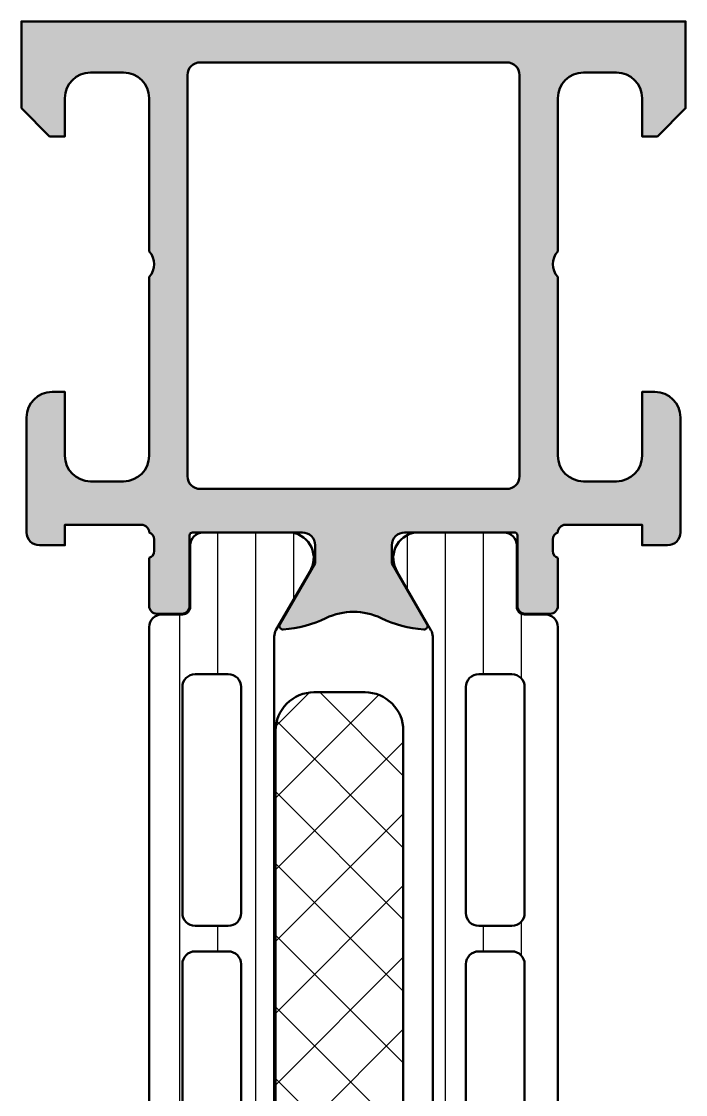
# Model space of a CAD drawing. Extents: x 0 to 76, y 1 to 85.
# Drawn here: x 25 to 51, y 43 to 85 of the extents above; entities that cross this region are included whole.
import ezdxf

# ---------------------------------------------------------------- set-up
doc = ezdxf.new("R2010")
doc.units = 0
for name, color, linetype, lineweight in [('0S-Alu contour', 7, 'Continuous', 50), ('0S-Alu hatch', 252, 'Continuous', 25), ('0S-Plastic contour', 254, 'Continuous', 50), ('0S-Plastic hatch', 253, 'Continuous', 25), ('0S-PT contour', 91, 'Continuous', 50), ('0S-PT hatch', 103, 'Continuous', 25)]:
    doc.layers.add(name, color=color, linetype=linetype, lineweight=lineweight)
pattern_1 = [(90, (0, 0), (-1.4859, 0), [])]

# ---------------------------------------------------------------- blocks, each defined once
blk = doc.blocks.new('345280__BCC55128_E0CE_46F9_8720_595141151D6E_')
at = {"layer": '0S-Alu hatch'}
h = blk.add_hatch(color=256, dxfattribs=at)
edge = h.paths.add_edge_path()
edge.add_line((25.00003559768998, 81.59996795654308), (26.10001118362748, 80.4999923706056))
edge.add_line((26.10001118362748, 80.4999923706056), (26.69998676956497, 80.4999923706056))
edge.add_line((26.69998676956497, 80.4999923706056), (26.69998676956498, 82.00045013427744))
edge.add_ellipse((27.70007316884053, 82.00035610491909), major_axis=(-1.000086403695934, 0), ratio=1, start_angle=270.00494988616003, end_angle=359.99461298015063, ccw=False)
edge.add_line((27.69998676956497, 83.00044250488293), (29.00003559768997, 83.00044250488293))
edge.add_ellipse((28.99998078900175, 82.00038769658374), major_axis=(-1.000054809801082, 0), ratio=1, start_angle=180.002703004082, end_angle=269.99685986559297, ccw=False)
edge.add_line((30.00003559768997, 82.00043487549036), (30.00003559768997, 76.00000000000011))
edge.add_ellipse((29.47519625737162, 75.50000000000011), major_axis=(-0.7248836686985065, 0), ratio=1, start_angle=136.3884232636864, end_angle=223.6115767363136, ccw=False)
edge.add_line((30.00003559768997, 75.00000000000011), (30.00003559768998, 68.00000000000011))
edge.add_ellipse((28.99997679996102, 68.00005879772907), major_axis=(-1.000058799457442, 0), ratio=1, start_angle=90.0033686636408, end_angle=179.996631336242, ccw=False)
edge.add_line((29.00003559768998, 67.00000000000011), (27.69998676956497, 67.00000000000011))
edge.add_ellipse((27.7000742401339, 68.00008747056904), major_axis=(-1.000087474394144, 0), ratio=1, start_angle=0.005011256110094564, end_angle=89.99498874391873, ccw=False)
edge.add_line((26.69998676956498, 67.99999999999962), (26.69998676956498, 70.50000000000011))
edge.add_line((26.69998676956498, 70.50000000000011), (26.19998676956497, 70.50000000000011))
edge.add_arc((26.20007424013392, 69.49991252943117), 1.000087474394161, 90.00501125608201, 179.9949887438899)
edge.add_line((25.19998676956497, 69.50000000000061), (25.20004780472123, 65.00000000000011))
edge.add_arc((25.70001706410057, 64.99997688836314), 0.4999692599135316, 179.9973514386468, 270.0035228322321)
edge.add_line((25.70004780472122, 64.50000762939464), (26.70004780472123, 64.50000000000011))
edge.add_line((26.70004780472123, 64.50000000000011), (26.70004780472122, 65.2999954223634))
edge.add_line((26.70004780472122, 65.2999954223634), (29.69964286233111, 65.2999954223634))
edge.add_ellipse((29.69983099297991, 64.99980727042917), major_axis=(-0.3001882108858117, 0), ratio=1, start_angle=180.0000112296391, end_angle=270.03590778214436, ccw=False)
edge.add_ellipse((29.92118248031222, 64.73228653202855), major_axis=(-0.2788953315032238, 0), ratio=1, start_angle=178.8354297456074, end_angle=253.5800809117857, ccw=False)
edge.add_line((30.20002020386576, 64.72661821148601), (30.20002020386576, 64.27302421148602))
edge.add_ellipse((29.92115210822259, 64.26736355200896), major_axis=(-0.278925541737147, 0), ratio=1, start_angle=106.4245945553557, end_angle=181.1628700728862, ccw=False)
edge.add_line((30.00001920386576, 63.99982021148602), (30.00001920386576, 62.1198092114775))
edge.add_arc((30.30001920386575, 62.11980921147751), 0.2999999999999971, 180, 270.0000000000007)
edge.add_line((30.30001920386576, 61.81980921147751), (31.27999352290855, 61.81980921147751))
edge.add_arc((31.27999352290855, 62.11980921147752), 0.3000000000000007, 269.9999999999993, 360)
edge.add_line((31.57999352290855, 62.11980921147752), (31.57999352290854, 64.87998474121105))
edge.add_ellipse((31.69999352290855, 64.87998474121105), major_axis=(-0.1200000000000045, 0), ratio=1, start_angle=270.0000000000017, end_angle=360, ccw=False)
edge.add_line((31.69999352290854, 64.99998474121105), (35.99997456253372, 64.99998474121105))
edge.add_ellipse((35.99998744478738, 64.49999762360306), major_axis=(-0.4999871177739431, 0), ratio=1, start_angle=179.9993980350858, end_angle=270.00147623556484, ccw=False)
edge.add_line((36.49997456253372, 64.49999237060355), (36.49997456253372, 63.79998779296887))
edge.add_line((36.49997456253372, 63.79998779296887), (35.1213624600664, 61.41215374551826))
edge.add_arc((35.24174009002741, 61.34265391670573), 0.139000000000003, 150.0000814796193, 274.1947585652813)
edge.add_arc((34.91135157230002, 65.84733126901129), 4.655777016969156, 274.1947585652781, 295.5709617362495)
edge.add_ellipse((37.99998982132279, 59.39245261149514), major_axis=(-2.499999999999994, 0), ratio=1, start_angle=244.42903826375078, end_angle=295.57096173624944, ccw=False)
edge.add_arc((41.08862807034554, 65.8473312690113), 4.65577701696918, 244.4290382637505, 265.805241434722)
edge.add_arc((40.75823955261816, 61.34265391670573), 0.1390000000000036, 265.8052414347249, 389.9999185203833)
edge.add_line((40.87861718257916, 61.41215374551826), (39.50000508011185, 63.79998779296887))
edge.add_line((39.50000508011185, 63.79998779296887), (39.50000508011185, 64.49999237060558))
edge.add_ellipse((39.99998201679549, 64.50000780482111), major_axis=(-0.4999769369218706, 0), ratio=1, start_angle=-90.0026429832875, end_angle=0.0017687124012013555, ccw=False)
edge.add_line((40.00000508011183, 64.99998474121104), (44.2999249784918, 64.99999219708171))
edge.add_ellipse((44.29992518656647, 64.87999219708189), major_axis=(-0.1200000000000002, 0), ratio=1, start_angle=180, end_angle=270.00009934833867, ccw=False)
edge.add_line((44.41992518656648, 64.87999219708189), (44.41992518656648, 62.11980940966809))
edge.add_arc((44.71992518656649, 62.11980940966809), 0.3000000000000114, 180, 270)
edge.add_line((44.71992518656649, 61.81980940966808), (45.69989950560926, 61.81980940966808))
edge.add_arc((45.69989950560926, 62.11980940966809), 0.3000000000000025, 270, 360)
edge.add_line((45.99989950560927, 62.11980940966809), (45.99989950560927, 63.99982040967659))
edge.add_ellipse((46.07876660125243, 64.26736375019952), major_axis=(-0.2789255417371355, 0), ratio=1, start_angle=-1.1628700728896888, end_angle=73.5754054446457, ccw=False)
edge.add_line((45.79989850560926, 64.2730244096766), (45.79989850560926, 64.72661840967659))
edge.add_ellipse((46.07873595215231, 64.73228681767496), major_axis=(-0.2788950563274307, 0), ratio=1, start_angle=-73.58012358050632, end_angle=1.16458937409692, ccw=False)
edge.add_ellipse((46.30008751830459, 64.99980740966807), major_axis=(-0.3001880126953296, 0), ratio=1, start_angle=270.00000000000136, end_angle=360, ccw=False)
edge.add_line((46.30008751830458, 65.2999954223634), (49.29996235550247, 65.2999954223634))
edge.add_line((49.29996235550247, 65.2999954223634), (49.29996235550247, 64.50000000000011))
edge.add_line((49.29996235550247, 64.50000000000011), (50.29996235550247, 64.50000762939464))
edge.add_arc((50.29999309612313, 64.99997688836312), 0.499969259913525, 269.9964771677667, 360.0026485613531)
edge.add_line((50.79996235550247, 65.00000000000014), (50.80002339065872, 69.50000000000011))
edge.add_arc((49.79993592008978, 69.49991252943117), 1.000087474394158, 0.0050112561101264, 89.99498874391819)
edge.add_line((49.80002339065872, 70.50000000000011), (49.30002339065872, 70.50000000000011))
edge.add_line((49.30002339065872, 70.50000000000011), (49.30002339065872, 68.00000000000011))
edge.add_ellipse((48.29993592008977, 68.00008747056906), major_axis=(-1.000087474394165, 0), ratio=1, start_angle=90.00501125608258, end_angle=179.99498874389, ccw=False)
edge.add_line((48.30002339065873, 67.00000000000011), (46.99997456253372, 67.00000000000011))
edge.add_ellipse((47.00003336026267, 68.00005879772907), major_axis=(-1.000058799457439, 0), ratio=1, start_angle=0.0033686637580103707, end_angle=89.9966313363596, ccw=False)
edge.add_line((45.99997456253372, 67.99999999999807), (45.99997456253372, 75.00000000000011))
edge.add_ellipse((46.5248139028521, 75.50000000000011), major_axis=(-0.7248836686985244, 0), ratio=1, start_angle=-43.6115767363122, end_angle=43.6115767363122, ccw=False)
edge.add_line((45.99997456253372, 76.00000000000011), (45.99997456253372, 82.0004348754884))
edge.add_ellipse((47.00002937122196, 82.00038769658373), major_axis=(-1.000054809801103, 0), ratio=1, start_angle=270.0031401344082, end_angle=359.997296995918, ccw=False)
edge.add_line((46.99997456253372, 83.00044250488293), (48.30002339065872, 83.00044250488293))
edge.add_ellipse((48.29993699138317, 82.00035610491909), major_axis=(-1.000086403695928, 0), ratio=1, start_angle=180.0053870199847, end_angle=269.99505011384053, ccw=False)
edge.add_line((49.30002339065872, 82.00045013427834), (49.30002339065872, 80.4999923706056))
edge.add_line((49.30002339065872, 80.4999923706056), (49.89999897659622, 80.4999923706056))
edge.add_line((49.89999897659622, 80.4999923706056), (50.99997456253372, 81.59996795654308))
edge.add_line((50.99997456253372, 81.59996795654308), (50.99997456253372, 85.00000000000011))
edge.add_line((50.99997456253372, 85.00000000000011), (25.00003559768998, 85.00000000000011))
edge.add_line((25.00003559768998, 85.00000000000011), (25.00003559768998, 81.59996795654308))
edge = h.paths.add_edge_path()
edge.add_line((31.50002033890091, 67.1999969482423), (31.50002033890091, 82.89999389648447))
edge.add_ellipse((32.00002307976852, 82.89999115561687), major_axis=(-0.5000027408751199, 0), ratio=1, start_angle=270.00031407857136, end_angle=359.99968592151924, ccw=False)
edge.add_line((32.00002033890091, 83.39999389648449), (43.99998982132278, 83.39999389648449))
edge.add_ellipse((43.99998708045518, 82.89999115561689), major_axis=(-0.5000027408751181, 0), ratio=1, start_angle=180.0003140784808, end_angle=269.99968592142943, ccw=False)
edge.add_line((44.49998982132278, 82.89999389648447), (44.49998982132278, 67.1999969482431))
edge.add_ellipse((43.99998708045518, 67.19999968910992), major_axis=(-0.5000027408751163, 0), ratio=1, start_angle=90.00031407856977, end_angle=179.9996859215194, ccw=False)
edge.add_line((43.99998982132278, 66.6999969482423), (32.00002033890091, 66.69999694824232))
edge.add_ellipse((32.00002307976852, 67.19999968910992), major_axis=(-0.5000027408751163, 0), ratio=1, start_angle=0.00031407848081244083, end_angle=89.99968592142937, ccw=False)
at = {"layer": '0S-Alu contour', "color": 7}
for points in [[(49.30002339065872, 82.00045013427834), (49.30002339065872, 80.4999923706056), (49.89999897659622, 80.4999923706056), (50.99997456253372, 81.59996795654308), (50.99997456253372, 85.00000000000011), (25.00003559768998, 85.00000000000011), (25.00003559768998, 81.59996795654308)], [(32.00002033890091, 83.39999389648449), (43.99998982132278, 83.39999389648449)], [(27.69998676956497, 83.00044250488293), (29.00003559768997, 83.00044250488293)], [(31.50002033890091, 67.1999969482423), (31.50002033890091, 82.89999389648447)], [(44.49998982132278, 82.89999389648447), (44.49998982132278, 67.1999969482431)], [(46.99997456253372, 83.00044250488293), (48.30002339065872, 83.00044250488293)], [(25.00003559768998, 81.59996795654308), (26.10001118362748, 80.4999923706056), (26.69998676956497, 80.4999923706056), (26.69998676956498, 82.00045013427744)], [(30.00003559768997, 82.00043487549036), (30.00003559768997, 76.00000000000011)], [(45.99997456253372, 76.00000000000011), (45.99997456253372, 82.0004348754884)], [(30.00003559768997, 75.00000000000011), (30.00003559768998, 68.00000000000011)], [(45.99997456253372, 67.99999999999807), (45.99997456253372, 75.00000000000011)], [(26.69998676956498, 67.99999999999962), (26.69998676956498, 70.50000000000011), (26.19998676956497, 70.50000000000011)], [(49.80002339065872, 70.50000000000011), (49.30002339065872, 70.50000000000011), (49.30002339065872, 68.00000000000011)], [(25.19998676956497, 69.50000000000061), (25.20004780472123, 65.00000000000011)], [(50.79996235550247, 65.00000000000014), (50.80002339065872, 69.50000000000011)], [(29.00003559768998, 67.00000000000011), (27.69998676956497, 67.00000000000011)], [(48.30002339065873, 67.00000000000011), (46.99997456253372, 67.00000000000011)], [(43.99998982132278, 66.6999969482423), (32.00002033890091, 66.69999694824232)], [(25.70004780472122, 64.50000762939464), (26.70004780472123, 64.50000000000011), (26.70004780472122, 65.2999954223634), (29.69964286233111, 65.2999954223634)], [(46.30008751830458, 65.2999954223634), (49.29996235550247, 65.2999954223634), (49.29996235550247, 64.50000000000011), (50.29996235550247, 64.50000762939464)], [(30.20002020386576, 64.72661821148601), (30.20002020386576, 64.27302421148602)], [(31.57999352290855, 62.11980921147752), (31.57999352290854, 64.87998474121105)], [(31.69999352290854, 64.99998474121105), (35.99997456253372, 64.99998474121105)], [(40.00000508011183, 64.99998474121104), (44.2999249784918, 64.99999219708171)], [(44.41992518656648, 64.87999219708189), (44.41992518656648, 62.11980940966809)], [(45.79989850560926, 64.2730244096766), (45.79989850560926, 64.72661840967659)], [(36.49997456253372, 64.49999237060355), (36.49997456253372, 63.79998779296887), (35.1213624600664, 61.41215374551826)], [(40.87861718257916, 61.41215374551826), (39.50000508011185, 63.79998779296887), (39.50000508011185, 64.49999237060558)], [(30.00001920386576, 63.99982021148602), (30.00001920386576, 62.1198092114775)], [(45.99989950560927, 62.11980940966809), (45.99989950560927, 63.99982040967659)], [(30.30001920386576, 61.81980921147751), (31.27999352290855, 61.81980921147751)], [(44.71992518656649, 61.81980940966808), (45.69989950560926, 61.81980940966808)]]:
    blk.add_lwpolyline(points, dxfattribs=at)
at = {"layer": '0S-Alu contour', "color": 7, "extrusion": (0, 0, -1)}
for centre, radius, start, end in [((-32.00002307976852, 82.89999115561687), 0.5000027408751199, 0.0003140784807261, 89.99968592142865), ((-43.99998708045518, 82.89999115561689), 0.5000027408751181, 90.00031407857054, 179.9996859215192), ((-27.70007316884053, 82.00035610491909), 1.000086403695934, 0.0053870198493499, 89.99505011383995), ((-28.99998078900175, 82.00038769658374), 1.000054809801082, 90.00314013440703, 179.997296995918), ((-47.00002937122196, 82.00038769658373), 1.000054809801103, 0.0027030040819815, 89.99685986559176), ((-48.29993699138317, 82.00035610491909), 1.000086403695928, 90.00494988615947, 179.9946129800153), ((-29.47519625737162, 75.50000000000011), 0.7248836686985065, 136.3884232636864, 223.6115767363136), ((-46.5248139028521, 75.50000000000011), 0.7248836686985244, 316.3884232636878, 43.61157673631224), ((-27.7000742401339, 68.00008747056904), 1.000087474394144, 270.0050112560814, 359.9949887438899), ((-28.99997679996102, 68.00005879772907), 1.000058799457442, 180.003368663758, 269.9966313363592), ((-47.00003336026267, 68.00005879772907), 1.000058799457439, 270.0033686636404, 359.996631336242), ((-48.29993592008977, 68.00008747056906), 1.000087474394165, 180.0050112561101, 269.9949887439174), ((-32.00002307976852, 67.19999968910992), 0.5000027408751163, 270.0003140785706, 359.9996859215192), ((-43.99998708045518, 67.19999968910992), 0.5000027408751163, 180.0003140784807, 269.9996859214302), ((-29.69983099297991, 64.99980727042917), 0.3001882108858117, 89.96409221785564, 179.9999887703609), ((-46.30008751830459, 64.99980740966807), 0.3001880126953296, 0, 89.99999999999864), ((-29.92118248031222, 64.73228653202855), 0.2788953315032238, 106.4199190882143, 181.1645702543927), ((-31.69999352290855, 64.87998474121105), 0.1200000000000045, 0, 89.99999999999831), ((-35.99998744478738, 64.49999762360306), 0.4999871177739432, 89.99852376443515, 180.0006019649143), ((-39.99998201679549, 64.50000780482111), 0.4999769369218706, 359.9982312875988, 90.00264298328744), ((-44.29992518656647, 64.87999219708189), 0.1200000000000002, 89.99990065166133, 180), ((-46.07873595215231, 64.73228681767496), 0.2788950563274307, 358.8354106259031, 73.58012358050647), ((-29.92115210822259, 64.26736355200896), 0.278925541737147, 178.8371299271138, 253.5754054446443), ((-46.07876660125243, 64.26736375019952), 0.2789255417371355, 286.4245945553543, 1.162870072889672), ((-37.99998982132279, 59.39245261149514), 2.499999999999994, 64.42903826375056, 115.5709617362492)]:
    blk.add_arc(centre, radius, start, end, dxfattribs=at)
at = {"layer": '0S-Alu contour', "color": 7}
for centre, radius, start, end in [((26.20007424013392, 69.49991252943117), 1.000087474394161, 90.00501125608201, 179.9949887438899), ((49.79993592008978, 69.49991252943117), 1.000087474394158, 0.0050112561101264, 89.99498874391819), ((25.70001706410057, 64.99997688836314), 0.4999692599135316, 179.9973514386468, 270.0035228322321), ((50.29999309612313, 64.99997688836312), 0.499969259913525, 269.9964771677667, 0.0026485613531484), ((30.30001920386575, 62.11980921147751), 0.2999999999999971, 180, 270.0000000000007), ((31.27999352290855, 62.11980921147752), 0.3000000000000007, 269.9999999999993, 0), ((44.71992518656649, 62.11980940966809), 0.3000000000000114, 180, 270), ((45.69989950560926, 62.11980940966809), 0.3000000000000025, 270, 0), ((35.24174009002741, 61.34265391670573), 0.139000000000003, 150.0000814796193, 274.1947585652813), ((34.91135157230002, 65.84733126901129), 4.655777016969156, 274.1947585652781, 295.5709617362495), ((41.08862807034554, 65.8473312690113), 4.65577701696918, 244.4290382637505, 265.805241434722), ((40.75823955261816, 61.34265391670573), 0.1390000000000036, 265.8052414347249, 29.99991852038329)]:
    blk.add_arc(centre, radius, start, end, dxfattribs=at)
blk = doc.blocks.new('284013__CD27234D_B2BC_449C_A4D6_67C861BC5983___70B21F13_07B6_4E95_8374_2F261ED7ACD5_')
at = {"layer": '0S-Plastic hatch'}
h = blk.add_hatch(dxfattribs=at)
h.set_pattern_fill('ANSI31', color=256, scale=0.4680000000000001, angle=45, style=0)
h.set_pattern_definition(pattern_1)
edge = h.paths.add_edge_path()
edge.add_line((29.99872421318828, 61.29234728970057), (29.99983690248303, 26.20985393801662))
edge.add_arc((30.49983422334289, 26.20986936940091), 0.4999973210979823, 180.001768315893, 270.0023822799112)
edge.add_line((30.49985501254557, 25.70987204873512), (31.31018634536048, 25.70990067515332))
edge.add_ellipse((31.31019721159479, 25.40990067535011), major_axis=(-0.3000000000000041, 0), ratio=1, start_angle=180.0020752978986, end_angle=270.0020752978848, ccw=False)
edge.add_line((31.61019721139801, 25.4099115415845), (31.60995219081718, 23.00991314819896))
edge.add_arc((32.10994816802342, 23.00992861881871), 0.4999959774455781, 180.0017728167248, 270.0023777790721)
edge.add_line((32.10996891789333, 22.50993264180369), (35.58651041369917, 22.51005928926778))
edge.add_arc((35.44416391281739, 23.49987220873848), 0.99999607092448, 278.1836833497857, 392.7290913977265)
edge.add_line((36.28539697903764, 24.040537604489), (34.96684454958123, 26.32414669373838))
edge.add_ellipse((35.39984821083328, 26.57416235193278), major_axis=(-0.5000000000000524, 0), ratio=1, start_angle=0.0021352027151237962, end_angle=30.00207189723028, ccw=False)
edge.add_line((34.89984821118042, 26.57414371877399), (34.89876189874935, 60.92841247437298))
edge.add_ellipse((35.39876189844006, 60.9284300619948), major_axis=(-0.5000000000000324, 0), ratio=1, start_angle=-29.997921301461417, end_angle=0.002015393048509395, ccw=False)
edge.add_line((34.96574012679938, 61.17841435207158), (36.28412712458642, 63.46211895332667))
edge.add_arc((35.44285489392763, 64.00272340742114), 0.999996070924482, 327.275059198047, 441.8204672459869)
edge.add_line((35.58512969084185, 64.99254663609757), (32.10858819503601, 64.99241998863349))
edge.add_arc((32.10860366565576, 64.49242401142726), 0.4999959774455675, 90.00177281669993, 180.0023777790715)
edge.add_line((31.60860768864076, 64.49240326155736), (31.60902656885355, 62.09240489221886))
edge.add_ellipse((31.30902656905035, 62.09239402598453), major_axis=(-0.2999999999999899, 0), ratio=1, start_angle=90.00207529788412, end_angle=180.0020752978986, ccw=False)
edge.add_line((31.30903743528466, 61.79239402618133), (30.49870610246976, 61.79236539976312))
edge.add_arc((30.49872153385406, 61.29236807890329), 0.4999973210979623, 90.00176831586008, 180.0023822800018)
edge = h.paths.add_edge_path()
edge.add_line((31.29928560106709, 50.10128739274867), (31.29928560106709, 58.95129654802201))
edge.add_ellipse((31.79927034227802, 58.95129654802721), major_axis=(-0.4999847412109306, 0), ratio=1, start_angle=269.9999999999992, end_angle=360, ccw=False)
edge.add_line((31.79927034227803, 59.45128128923814), (33.09928102343038, 59.45128128923814))
edge.add_ellipse((33.09928102343039, 58.95126603044908), major_axis=(-0.5000152587890554, 0), ratio=1, start_angle=180, end_angle=270.0000000000008, ccw=False)
edge.add_line((33.59929628221944, 58.95126603044388), (33.59929628221944, 50.10128739275621))
edge.add_ellipse((33.09929992157612, 50.10128375339714), major_axis=(-0.4999963606565682, 0), ratio=1, start_angle=89.9995829574089, end_angle=180.0004170428646, ccw=False)
edge.add_line((33.09929628221944, 49.60128739275382), (31.79930217595152, 49.60128739275382))
edge.add_ellipse((31.79928560315472, 50.10128739456678), major_axis=(-0.5000000020876216, 0), ratio=1, start_angle=0, end_angle=90.00189910261543, ccw=False)
edge = h.paths.add_edge_path()
edge.add_line((31.29928560106708, 39.40128128923293), (31.29928560106709, 48.10128739274862))
edge.add_ellipse((31.7992856010671, 48.10128739275381), major_axis=(-0.5, 0), ratio=1, start_angle=270, end_angle=360, ccw=False)
edge.add_line((31.7992856010671, 48.60128739275381), (33.09929628221946, 48.60128739275381))
edge.add_ellipse((33.09929628221945, 48.10128739275383), major_axis=(-0.4999999999999894, 0), ratio=1, start_angle=180, end_angle=269.9999999999992, ccw=False)
edge.add_line((33.59929628221944, 48.10128739274862), (33.59929628221944, 39.40128128923815))
edge.add_ellipse((33.09929628221943, 39.40128128923815), major_axis=(-0.5000000000000142, 0), ratio=1, start_angle=90.000000001192, end_angle=180, ccw=False)
edge.add_line((33.09929628222983, 38.90128128923814), (31.7992856010775, 38.90128128923814))
edge.add_ellipse((31.79928560106708, 39.40128128923813), major_axis=(-0.5, 0), ratio=1, start_angle=0, end_angle=90.00000000119371, ccw=False)
edge = h.paths.add_edge_path()
edge.add_line((31.29928560105671, 28.55128739344712), (31.29928560105671, 37.40128128993138))
edge.add_ellipse((31.79928560321402, 37.40128128805393), major_axis=(-0.5000000021573064, 0), ratio=1, start_angle=269.9981009105044, end_angle=360, ccw=False)
edge.add_line((31.79930217589633, 37.90128128993659), (33.09929628220907, 37.9012812899366))
edge.add_ellipse((33.09929992156579, 37.40128492929333), major_axis=(-0.4999963606565109, 0), ratio=1, start_angle=179.9995829571355, end_angle=270.0004170425959, ccw=False)
edge.add_line((33.59929628220906, 37.40128128993657), (33.59929628220906, 28.55128739345472))
edge.add_ellipse((33.09929992156567, 28.55128375409565), major_axis=(-0.4999963606566215, 0), ratio=1, start_angle=89.9995829574155, end_angle=180.0004170428646, ccw=False)
edge.add_line((33.09929628220905, 28.05128739345227), (31.79930217594115, 28.05128739345228))
edge.add_ellipse((31.79928560314433, 28.55128739526524), major_axis=(-0.5000000020876207, 0), ratio=1, start_angle=0, end_angle=90.00189910261747, ccw=False)
at = {"layer": '0S-Alu contour', "color": 7}
for points in [[(31.79927034227803, 59.45128128923814), (33.09928102343038, 59.45128128923814)], [(31.29928560106709, 50.10128739274867), (31.29928560106709, 58.95129654802201)], [(33.59929628221944, 58.95126603044388), (33.59929628221944, 50.10128739275621)], [(33.09929628221944, 49.60128739275382), (31.79930217595152, 49.60128739275382)], [(31.7992856010671, 48.60128739275381), (33.09929628221946, 48.60128739275381)], [(31.29928560106708, 39.40128128923293), (31.29928560106709, 48.10128739274862)], [(33.59929628221944, 48.10128739274862), (33.59929628221944, 39.40128128923815)], [(33.09929628222983, 38.90128128923814), (31.7992856010775, 38.90128128923814)], [(31.79930217589633, 37.90128128993659), (33.09929628220907, 37.9012812899366)], [(31.29928560105671, 28.55128739344712), (31.29928560105671, 37.40128128993138)], [(33.59929628220906, 37.40128128993657), (33.59929628220906, 28.55128739345472)], [(33.09929628220905, 28.05128739345227), (31.79930217594115, 28.05128739345228)]]:
    blk.add_lwpolyline(points, dxfattribs=at)
at = {"layer": '0S-Alu contour', "color": 7, "extrusion": (0, 0, -1)}
for centre, radius, start, end in [((-31.79927034227802, 58.95129654802721), 0.4999847412109306, 0, 90.00000000000081), ((-33.09928102343039, 58.95126603044908), 0.5000152587890554, 89.9999999999992, 180), ((-31.79928560315472, 50.10128739456678), 0.5000000020876216, 269.9981008973846, 0), ((-33.09929992157612, 50.10128375339714), 0.4999963606565682, 179.9995829571354, 270.0004170425911), ((-31.7992856010671, 48.10128739275381), 0.5, 0, 90), ((-33.09929628221945, 48.10128739275383), 0.4999999999999894, 90.00000000000081, 180), ((-31.79928560106708, 39.40128128923813), 0.5, 269.9999999988063, 0), ((-33.09929628221943, 39.40128128923815), 0.5000000000000142, 180, 269.999999998808), ((-31.79928560321402, 37.40128128805393), 0.5000000021573064, 0, 90.00189908949562), ((-33.09929992156579, 37.40128492929333), 0.4999963606565109, 89.99958295740409, 180.0004170428646), ((-31.79928560314433, 28.55128739526524), 0.5000000020876207, 269.9981008973825, 0), ((-33.09929992156567, 28.55128375409565), 0.4999963606566215, 179.9995829571354, 270.0004170425845)]:
    blk.add_arc(centre, radius, start, end, dxfattribs=at)
at = {"layer": '0S-Plastic contour', "color": 7}
for points in [[(35.58512969084185, 64.99254663609757), (32.10858819503601, 64.99241998863349)], [(31.60860768864076, 64.49240326155736), (31.60902656885355, 62.09240489221886)], [(34.96574012679938, 61.17841435207158), (36.28412712458642, 63.46211895332667)], [(31.30903743528466, 61.79239402618133), (30.49870610246976, 61.79236539976312)], [(29.99872421318828, 61.29234728970057), (29.99983690248303, 26.20985393801662)], [(34.89984821118042, 26.57414371877399), (34.89876189874935, 60.92841247437298)], [(36.28539697903764, 24.040537604489), (34.96684454958123, 26.32414669373838)], [(30.49985501254557, 25.70987204873512), (31.31018634536048, 25.70990067515332)], [(31.61019721139801, 25.4099115415845), (31.60995219081718, 23.00991314819896)], [(32.10996891789333, 22.50993264180369), (35.58651041369917, 22.51005928926778)]]:
    blk.add_lwpolyline(points, dxfattribs=at)
for centre, radius, start, end in [((32.10860366565576, 64.49242401142726), 0.4999959774455675, 90.00177281669993, 180.0023777790715), ((35.44285489392763, 64.00272340742114), 0.999996070924482, 327.275059198047, 81.82046724598695), ((30.49872153385406, 61.29236807890329), 0.4999973210979623, 90.00176831586008, 180.0023822800018), ((30.49983422334289, 26.20986936940091), 0.4999973210979823, 180.001768315893, 270.0023822799112), ((35.44416391281739, 23.49987220873848), 0.99999607092448, 278.1836833497857, 32.72909139772647), ((32.10994816802342, 23.00992861881871), 0.4999959774455781, 180.0017728167248, 270.0023777790721)]:
    blk.add_arc(centre, radius, start, end, dxfattribs=at)
at = {"layer": '0S-Plastic contour', "color": 7, "extrusion": (0, 0, -1)}
for centre, radius, start, end in [((-31.30902656905035, 62.09239402598453), 0.2999999999999899, 179.9979247021014, 269.9979247021159), ((-35.39876189844006, 60.9284300619948), 0.5000000000000324, 359.9979846069515, 29.99792130146136), ((-35.39984821083328, 26.57416235193278), 0.5000000000000524, 329.9979281027697, 359.9978647972849), ((-31.31019721159479, 25.40990067535011), 0.3000000000000041, 89.99792470211521, 179.9979247021014)]:
    blk.add_arc(centre, radius, start, end, dxfattribs=at)
blk = doc.blocks.new('284013__7F6D985A_ECAA_45E5_B49E_8B457F0139CA___BC5BA7D5_2B0B_4C16_BD1F_B0E6D9C2F38A_')
at = {"layer": '0S-Plastic hatch'}
h = blk.add_hatch(dxfattribs=at)
h.set_pattern_fill('ANSI31', color=256, scale=0.4680000000000001, angle=45, style=0)
h.set_pattern_definition(pattern_1)
edge = h.paths.add_edge_path()
edge.add_line((46.00124670355821, 61.29234728970057), (46.00013401426346, 26.20985393801662))
edge.add_ellipse((45.50013669340361, 26.2098693694009), major_axis=(-0.4999973210979765, 0), ratio=1, start_angle=89.99761772008799, end_angle=179.998231684107, ccw=False)
edge.add_line((45.50011590420092, 25.70987204873512), (44.68978457138602, 25.70990067515332))
edge.add_arc((44.6897737051517, 25.40990067535012), 0.299999999999997, 89.99792470211386, 179.9979247021014)
edge.add_line((44.38977370534849, 25.4099115415845), (44.39001872592931, 23.00991314819896))
edge.add_ellipse((43.89002274872307, 23.00992861881871), major_axis=(-0.4999959774455817, 0), ratio=1, start_angle=89.99762222092869, end_angle=179.9982271832753, ccw=False)
edge.add_line((43.89000199885318, 22.50993264180369), (40.41346050304734, 22.51005928926778))
edge.add_ellipse((40.5558070039291, 23.49987220873847), major_axis=(-0.9999960709244714, 0), ratio=1, start_angle=-32.729091397726904, end_angle=81.81631665021501, ccw=False)
edge.add_line((39.71457393770887, 24.040537604489), (41.03312636716526, 26.32414669373838))
edge.add_arc((40.60012270581974, 26.57416235195916), 0.5000000000971923, 329.9979281055072, 359.9978647942123)
edge.add_line((41.10012270556974, 26.57414371877357), (41.10120901799715, 60.92841247437298))
edge.add_arc((40.60120901837669, 60.92843006201212), 0.4999999999643629, 359.9979846051431, 389.9979213037683)
edge.add_line((41.03423078997642, 61.17841435208851), (39.71584379216008, 63.46211895332667))
edge.add_ellipse((40.55711602281887, 64.00272340742117), major_axis=(-0.9999960709244934, 0), ratio=1, start_angle=-81.82046724598638, end_angle=32.7249408019544, ccw=False)
edge.add_line((40.41484122590465, 64.9925466360976), (43.8913827217105, 64.99241998863349))
edge.add_ellipse((43.89136725109071, 64.49242401142723), major_axis=(-0.4999959774455959, 0), ratio=1, start_angle=179.9976222209286, end_angle=269.99822718329597, ccw=False)
edge.add_line((44.39136322810574, 64.49240326155734), (44.39094434789295, 62.09240489221886))
edge.add_arc((44.69094434769625, 62.09239402598459), 0.3000000000000467, 179.9979247021014, 269.9979247020962)
edge.add_line((44.69093348146183, 61.79239402618134), (45.50126481427674, 61.79236539976312))
edge.add_ellipse((45.5012493828925, 61.29236807890334), major_axis=(-0.4999973210979126, 0), ratio=1, start_angle=179.9976177199983, end_angle=269.99823168414724, ccw=False)
edge = h.paths.add_edge_path()
edge.add_arc((42.9006898933161, 58.9512660304491), 0.5000152587890341, 89.99999999999675, 180)
edge.add_line((42.40067463452706, 58.9512660304491), (42.40067463452706, 50.10128739275382))
edge.add_arc((42.90067099517036, 50.10128375339713), 0.4999963606565606, 179.9995829571354, 270.0004170425935)
edge.add_line((42.90067463452706, 49.60128739275382), (44.20066874079497, 49.60128739275382))
edge.add_arc((44.2006853135918, 50.10128739456677), 0.5000000020876101, 269.9981008973829, 360)
edge.add_line((44.70068531567941, 50.10128739456677), (44.70068531567941, 58.95129654802201))
edge.add_arc((44.20070057446848, 58.95129654802721), 0.4999847412109304, 0, 90.00000000000081)
edge.add_line((44.20070057446847, 59.45128128923814), (42.90068989331612, 59.45128128923813))
edge = h.paths.add_edge_path()
edge.add_line((42.40067463452706, 48.10128739274862), (42.40067463452706, 39.40128128923294))
edge.add_arc((42.90067463452699, 39.40128128923811), 0.4999999999999645, 180, 269.9999999988169)
edge.add_line((42.90067463451667, 38.90128128923814), (44.200685315669, 38.90128128923814))
edge.add_arc((44.20068531567943, 39.40128128923812), 0.4999999999999929, 269.9999999988055, 360)
edge.add_line((44.70068531567942, 39.40128128923812), (44.70068531567941, 48.10128739274862))
edge.add_arc((44.20068531567939, 48.10128739275381), 0.5000000000000071, 0, 89.99999999999837)
edge.add_line((44.20068531567941, 48.60128739275381), (42.90067463452705, 48.60128739275381))
edge.add_arc((42.90067463452706, 48.10128739275379), 0.5000000000000071, 90.00000000000244, 180)
edge = h.paths.add_edge_path()
edge.add_line((44.70068531568979, 28.55128739344712), (44.70068531568979, 37.40128128993138))
edge.add_arc((44.2006853135325, 37.40128128805394), 0.5000000021573007, 0, 90.00189908949723)
edge.add_line((44.20066874085017, 37.90128128993659), (42.90067463453744, 37.90128128993661))
edge.add_arc((42.9006709951807, 37.40128492929335), 0.4999963606564967, 89.99958295740245, 180.0004170428646)
edge.add_line((42.40067463453745, 37.40128128993657), (42.40067463453745, 28.55128739345471))
edge.add_arc((42.90067099518082, 28.55128375409565), 0.4999963606566175, 179.9995829571354, 270.0004170425854)
edge.add_line((42.90067463453745, 28.05128739345227), (44.20066874080535, 28.05128739345228))
edge.add_arc((44.20068531360217, 28.55128739526524), 0.5000000020876172, 269.9981008973821, 360)
at = {"layer": '0S-Alu contour', "color": 7}
for points in [[(44.20070057446847, 59.45128128923814), (42.90068989331612, 59.45128128923813)], [(42.40067463452706, 58.9512660304491), (42.40067463452706, 50.10128739275382)], [(44.70068531567941, 50.10128739456677), (44.70068531567941, 58.95129654802201)], [(42.90067463452706, 49.60128739275382), (44.20066874079497, 49.60128739275382)], [(44.20068531567941, 48.60128739275381), (42.90067463452705, 48.60128739275381)], [(42.40067463452706, 48.10128739274862), (42.40067463452706, 39.40128128923294)], [(44.70068531567942, 39.40128128923812), (44.70068531567941, 48.10128739274862)], [(42.90067463451667, 38.90128128923814), (44.200685315669, 38.90128128923814)], [(44.20066874085017, 37.90128128993659), (42.90067463453744, 37.90128128993661)], [(42.40067463453745, 37.40128128993657), (42.40067463453745, 28.55128739345471)], [(44.70068531568979, 28.55128739344712), (44.70068531568979, 37.40128128993138)], [(42.90067463453745, 28.05128739345227), (44.20066874080535, 28.05128739345228)]]:
    blk.add_lwpolyline(points, dxfattribs=at)
for centre, radius, start, end in [((42.9006898933161, 58.9512660304491), 0.5000152587890341, 89.99999999999675, 180), ((44.20070057446848, 58.95129654802721), 0.4999847412109304, 0, 90.00000000000081), ((42.90067099517036, 50.10128375339713), 0.4999963606565606, 179.9995829571354, 270.0004170425935), ((44.2006853135918, 50.10128739456677), 0.5000000020876101, 269.9981008973829, 0), ((42.90067463452706, 48.10128739275379), 0.5000000000000071, 90.00000000000244, 180), ((44.20068531567939, 48.10128739275381), 0.5000000000000071, 0, 89.99999999999837), ((42.90067463452699, 39.40128128923811), 0.4999999999999645, 180, 269.9999999988169), ((44.20068531567943, 39.40128128923812), 0.4999999999999929, 269.9999999988055, 0), ((42.9006709951807, 37.40128492929335), 0.4999963606564967, 89.99958295740245, 180.0004170428646), ((44.2006853135325, 37.40128128805394), 0.5000000021573007, 0, 90.00189908949723), ((42.90067099518082, 28.55128375409565), 0.4999963606566175, 179.9995829571354, 270.0004170425854), ((44.20068531360217, 28.55128739526524), 0.5000000020876172, 269.9981008973821, 0)]:
    blk.add_arc(centre, radius, start, end, dxfattribs=at)
at = {"layer": '0S-Plastic contour', "color": 7}
for points in [[(40.41484122590465, 64.9925466360976), (43.8913827217105, 64.99241998863349)], [(44.39136322810574, 64.49240326155734), (44.39094434789295, 62.09240489221886)], [(41.03423078997642, 61.17841435208851), (39.71584379216008, 63.46211895332667)], [(44.69093348146183, 61.79239402618134), (45.50126481427674, 61.79236539976312)], [(41.10012270556974, 26.57414371877357), (41.10120901799715, 60.92841247437298)], [(46.00124670355821, 61.29234728970057), (46.00013401426346, 26.20985393801662)], [(39.71457393770887, 24.040537604489), (41.03312636716526, 26.32414669373838)], [(45.50011590420092, 25.70987204873512), (44.68978457138602, 25.70990067515332)], [(44.38977370534849, 25.4099115415845), (44.39001872592931, 23.00991314819896)], [(43.89000199885318, 22.50993264180369), (40.41346050304734, 22.51005928926778)]]:
    blk.add_lwpolyline(points, dxfattribs=at)
at = {"layer": '0S-Plastic contour', "color": 7, "extrusion": (0, 0, -1)}
for centre, radius, start, end in [((-40.55711602281887, 64.00272340742117), 0.9999960709244934, 327.2750591980456, 81.82046724598653), ((-43.89136725109071, 64.49242401142723), 0.4999959774455959, 90.001772816704, 180.0023777790715), ((-45.5012493828925, 61.29236807890334), 0.4999973210979126, 90.00176831585274, 180.0023822800018), ((-45.50013669340361, 26.2098693694009), 0.4999973210979765, 180.001768315893, 270.002382279912), ((-40.5558070039291, 23.49987220873847), 0.9999960709244714, 278.183683349785, 32.72909139772687), ((-43.89002274872307, 23.00992861881871), 0.4999959774455817, 180.0017728167248, 270.0023777790713)]:
    blk.add_arc(centre, radius, start, end, dxfattribs=at)
at = {"layer": '0S-Plastic contour', "color": 7}
for centre, radius, start, end in [((44.69094434769625, 62.09239402598459), 0.3000000000000467, 179.9979247021014, 269.9979247020962), ((40.60120901837669, 60.92843006201212), 0.4999999999643629, 359.9979846051431, 29.99792130376832), ((40.60012270581974, 26.57416235195916), 0.5000000000971923, 329.9979281055072, 359.9978647942123), ((44.6897737051517, 25.40990067535012), 0.299999999999997, 89.99792470211386, 179.9979247021014)]:
    blk.add_arc(centre, radius, start, end, dxfattribs=at)
blk = doc.blocks.new('371620__3947638A_8AEA_408D_9189_19316A68C8C2_')
at = {"layer": '0S-PT hatch'}
h = blk.add_hatch(dxfattribs=at)
h.set_pattern_fill('ANSI37', color=256, scale=0.625, angle=90, style=0)
h.set_pattern_definition([(135, (0, 0), (-1.403165018917055, -1.403165018917055), []), (225, (0, 0), (1.403165018917055, -1.403165018917055), [])])
edge = h.paths.add_edge_path()
edge.add_ellipse((38.45076674231201, 57.24133088084531), major_axis=(-1.499999999999992, 0), ratio=1, start_angle=180, end_angle=270.0000000000003, ccw=False)
edge.add_line((39.950766742312, 57.24133088084531), (39.950766742312, 30.24133088084531))
edge.add_ellipse((38.45076674231201, 30.24133088084531), major_axis=(-1.499999999999992, 0), ratio=1, start_angle=89.99999999999977, end_angle=180, ccw=False)
edge.add_line((38.450766742312, 28.74133088084531), (36.450766742312, 28.74133088084531))
edge.add_ellipse((36.45076674231199, 30.24133088084531), major_axis=(-1.499999999999996, 0), ratio=1, start_angle=0, end_angle=90.00000000000028, ccw=False)
edge.add_line((34.950766742312, 30.24133088084531), (34.950766742312, 57.24133088084531))
edge.add_ellipse((36.45076674231199, 57.24133088084531), major_axis=(-1.499999999999992, 0), ratio=1, start_angle=269.9999999999997, end_angle=360, ccw=False)
edge.add_line((36.450766742312, 58.74133088084531), (38.450766742312, 58.74133088084531))
at = {"layer": '0S-PT contour', "color": 7}
for points in [[(36.450766742312, 58.74133088084531), (38.450766742312, 58.74133088084531)], [(34.950766742312, 30.24133088084531), (34.950766742312, 57.24133088084531)], [(39.950766742312, 57.24133088084531), (39.950766742312, 30.24133088084531)], [(38.450766742312, 28.74133088084531), (36.450766742312, 28.74133088084531)]]:
    blk.add_lwpolyline(points, dxfattribs=at)
at = {"layer": '0S-PT contour', "color": 7, "extrusion": (0, 0, -1)}
for centre, radius, start, end in [((-36.45076674231199, 57.24133088084531), 1.499999999999992, 0, 90.00000000000028), ((-38.45076674231201, 57.24133088084531), 1.499999999999992, 89.99999999999973, 180), ((-36.45076674231199, 30.24133088084531), 1.499999999999996, 269.9999999999997, 0), ((-38.45076674231201, 30.24133088084531), 1.499999999999992, 180, 270.0000000000002)]:
    blk.add_arc(centre, radius, start, end, dxfattribs=at)
blk = doc.blocks.new('371620__A6460DED_BC81_4E08_BA41_728DF7F0FEE2_')
at = {"layer": '0S-Alu contour', "color": 7}
blk.add_blockref('345280__BCC55128_E0CE_46F9_8720_595141151D6E_', (0, 0), dxfattribs=at)
at = {"layer": '0S-Plastic contour', "color": 7}
for name in ['284013__CD27234D_B2BC_449C_A4D6_67C861BC5983___70B21F13_07B6_4E95_8374_2F261ED7ACD5_', '284013__7F6D985A_ECAA_45E5_B49E_8B457F0139CA___BC5BA7D5_2B0B_4C16_BD1F_B0E6D9C2F38A_']:
    blk.add_blockref(name, (0, 0), dxfattribs=at)
at = {"layer": '0S-PT contour', "color": 7}
blk.add_blockref('371620__3947638A_8AEA_408D_9189_19316A68C8C2_', (0, 0), dxfattribs=at)

msp = doc.modelspace()

# ---------------------------------------------------------------- block references
at = {"layer": '0S-Alu contour', "color": 7}
msp.add_blockref('371620__A6460DED_BC81_4E08_BA41_728DF7F0FEE2_', (0, 0), dxfattribs=at)

doc.saveas('drawing.dxf')
